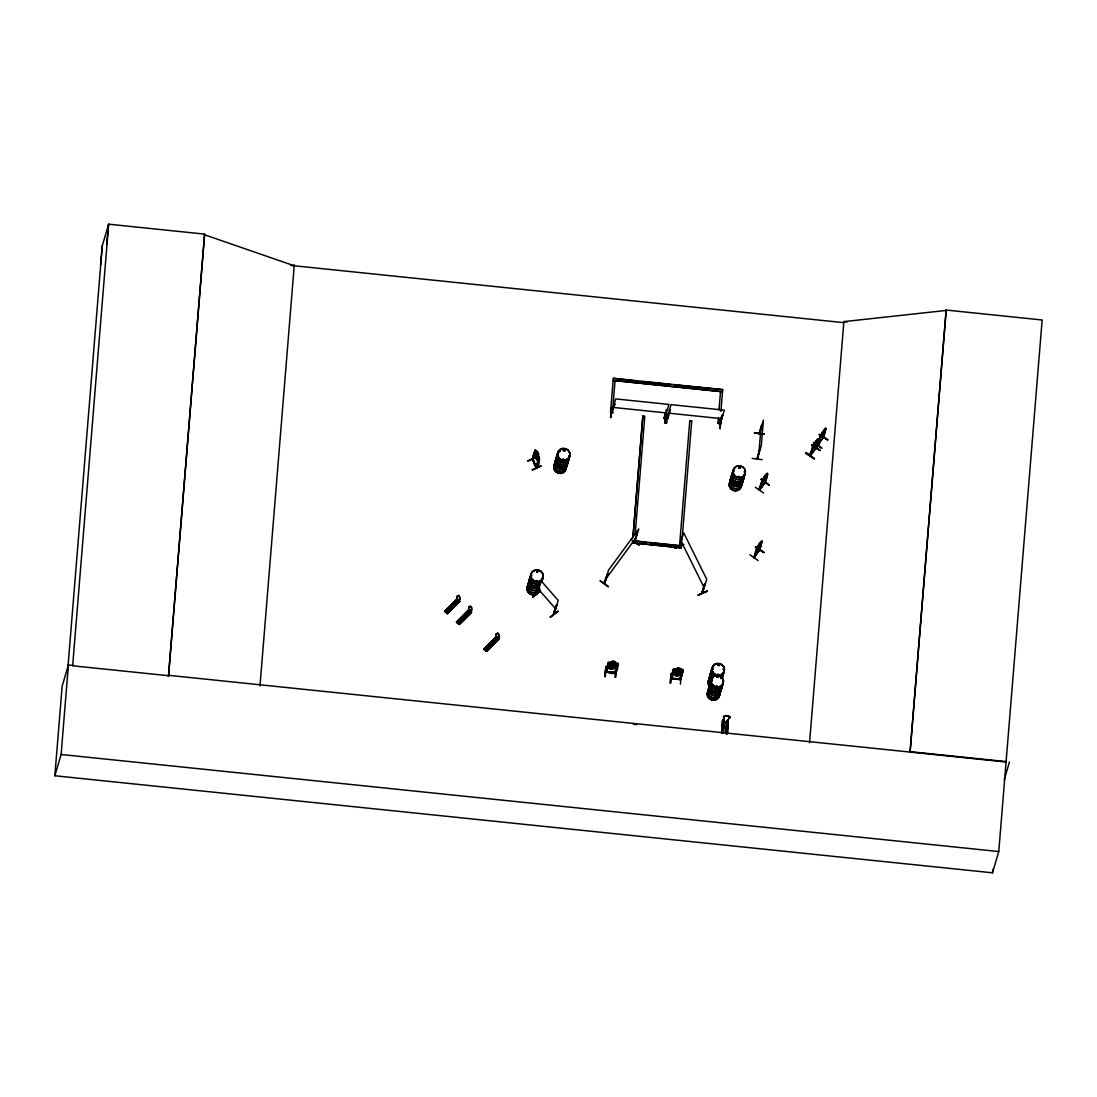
<?xml version="1.0" encoding="UTF-8"?>
<svg xmlns="http://www.w3.org/2000/svg" width="1097" height="1097" viewBox="0 0 1097 1097"><rect width="100%" height="100%" fill="white"/><g stroke="black" fill="none" stroke-linecap="round" stroke-linejoin="round"><path stroke-width="1.5" d="M704.905 584.646L704.822 583.727L702.382 593.244L706.742 579.339L683.664 532.744L679.331 546.21L680.071 547.307L682.142 537.914L679.413 546.251M681.827 538.051L679.756 547.444L679.811 546.196M701.998 592.49L702.395 593.162L702.546 591.982M532.278 459.314L536.515 467.966L538.915 458.45L538.97 459.369M535.912 450.552L535.322 449.893L539.45 458.56C538.627 480.651 528.727 456.133 535.555 451.429L534.856 450.757L532.402 458.875M536.954 467.487L532.621 459.053M613.278 667.963L613.072 669.156L609.781 668.786L610.22 667.703M610.097 667.84C601.759 666.949 621.437 668.841 613.374 668.004M617.488 665.193L616.775 663.959L609.068 663.424L607.752 664.288M672.008 673.928L672.845 671.021L674.216 670.322L673.325 669.924L674.23 669.993C672.722 674.257 672.584 679.523 670.994 678.563M680.551 674.984L681.868 674.641L672.008 673.832M674.161 670.061L681.868 670.802L682.691 671.83M678.152 675.889L678.467 674.737L680.113 674.586L680.688 672.626L679.29 671.652L674.34 672.104L673.764 674.065L675.299 674.545C673.311 676.273 679.139 676.959 678.371 674.696L680.593 674.916M681.868 670.802L682.691 671.926M604.776 676.561L605.942 666.921L604.831 676.547M605.338 676.602L605.873 666.921M606.778 671.844L609.137 663.26L607.738 664.384M607.491 665.344L608.396 666.455L616.02 667.127L617.337 666.057L615.938 667.086M608.314 662.533L609.617 662.19M609.575 662.259L618.173 663.26L616.665 667.977L615.458 668.238M611.701 662.437L610.069 662.588L609.493 664.549L610.892 665.522L615.842 665.07L616.418 663.123L614.869 662.629L615.307 661.56L612.016 661.285L611.701 662.437L612.016 661.395M614.526 672.42L615.623 672.2M614.704 672.818L614.745 672.091M615.335 677.439L615.897 667.922L615.444 677.274M615.486 677.425L616.007 667.758M616.02 667.127L608.314 666.373L607.601 665.248M617.131 663.918L618.009 664.329L617.131 663.918L614.498 672.763M670.925 673.777L670.432 683.349L670.966 673.668M670.432 683.349L671.021 673.654M672.584 672.091L673.489 673.188L681.114 673.764L682.43 672.804L681.031 673.819M673.407 669.17L676.89 669.225L677.11 668.018L682.32 669.527L673.407 669.17L670.72 678.81L671.021 678.083L679.674 678.947M673.407 673.119L681.114 673.764M680.085 669.348L680.401 668.292M680.428 684.171L681.1 674.504M680.812 678.947L679.619 679.55L682.224 670.665L683.129 670.733L680.675 679.633L670.898 678.824M762.141 459.643L752.199 458.423M764.225 434.11L754.242 432.917L764.266 434.001M757.355 458.642L759.481 450.524M757.547 458.381L757.314 459.122L761.345 445.382L763.416 420.069L759.097 433.891M761.537 425.211L759.014 434.151L759.138 433.356M721.648 733.166L722.525 720.29L723.238 720.372M721.744 733.18L722.553 720.304M722.087 733.139L723.115 719.646M722.717 733.262L723.526 720.386L724.281 720.455M722.964 733.221L723.938 720.29M724.267 717.507L724.253 717.699A3.36 1.083 4 0 1 724.692 716.204A3.36 1.083 4 0 1 729.409 716.643A3.36 1.083 4 0 1 728.97 718.137L727.078 722.183L723.732 721.867L724.267 717.507A3.36 1.083 4 0 1 724.706 715.998A3.36 1.083 4 0 1 729.423 716.437A3.36 1.083 4 0 1 728.984 717.945L727.092 721.977L726.406 733.591M724.171 722.073L723.362 733.331L723.91 720.345M725.775 733.536L726.433 722.251M726.639 733.605L727.297 723.951M726.749 733.619L727.421 723.965M727.544 722.69L722.772 722.813L727.421 723.129L728.12 720.112L727.38 733.687L728.12 720.112M727.092 733.578L727.955 720.647M554.287 613.73C550.872 616.898 562.103 591.681 553.574 613.909M611.852 408.002L610.59 417.45L611.838 407.837M611.358 407.933L610.604 417.422M611.015 417.463L611.605 409.551M665.111 417.806L663.877 418.341L664.782 418.533L668.937 404.423L615.65 398.91L611.509 412.966L612.62 412.28L610.522 412.061L613.319 378.314L722.69 389.627L720.907 411.457M615.019 404.176L614.101 404.409L615.019 404.176C608.657 419.589 613.484 410.429 612.606 413.021M664.782 418.478L664.206 417.669M665.358 413.542L665.207 423.085L665.509 413.528M664.796 423.031L665.481 413.377M666.51 409.51L667.387 409.935L666.51 409.51L663.904 418.396M666.551 423.044L666.729 413.665M666.523 423.236L666.674 413.679M667.867 418.382L666.962 418.739L668.087 418.108M670.404 409.908L669.499 409.812L670.404 409.908L667.758 418.835M720.29 423.428L720.153 424.265L724.322 410.155L671.021 404.642L666.962 418.739L666.976 418.012M721.25 419.301L720.03 428.762L720.839 419.095M721.895 415.242C713.585 442.681 727.901 396.648 720.153 424.21M946.176 310.053L910.085 752.062L946.176 310.053L1042.15 319.995L998.764 851.546L992.497 872.814L54.85 775.757L62.145 686.228L68.412 664.947L73.499 665.468M67.808 668.759L102.254 245.906L108.644 224.186L204.618 234.114L168.472 676.342L204.618 234.114M54.85 775.757L61.117 754.489L68.412 664.947M108.644 224.186L72.663 665.797L168.65 675.725M259.989 685.858L294.298 264.734M612.455 412.266L615.033 380.618M632.887 537.777L642.856 416.024L644.803 416.216L635.177 534.335M632.955 537.503L642.856 416.024M634.765 539.395L634.491 542.768L634.738 540.931L679.605 545.579M682.087 539.189L691.713 421.07L689.766 420.878L679.386 547.691L679.276 546.471M681.319 547.883L632.475 542.837L681.319 547.883L681.813 542.562M720.372 418.122L719.879 423.373L717.945 423.181L718.425 417.916M719.029 409.853L720.523 391.547M758.85 453.897L760.907 428.584M843.648 322.641L843.73 321.613L847.268 321.97M809.559 742.738L843.867 321.627L946.053 310.451M992.497 872.814L992.785 869.441M100.554 265.09L102.254 245.906M106.766 244L108.452 224.803M843.867 321.627L843.771 322.655L290.815 265.419M450.798 607.903C449.386 605.242 453.705 607.861 450.812 607.848M604.845 582.74C600.991 588.033 613.415 559.196 604.57 583.796L608.602 570.029L638.811 528.946L634.45 542.439M634.806 542.686L633.929 543.221L634.505 542.439L639.167 544.825L634.998 542.041M765.295 482.557L764.321 483.078M810.957 454.597L813.508 444.971L817.1 440.089L813.179 447.137L816.977 440.5L815.469 443.284L816.305 442.873L812.932 446.932M809.888 455.433C838.327 417.217 793.556 482.749 816.168 441.351L813.864 445.67L814.44 443.709M817.718 444.724L823.669 437.223L817.772 444.6M456.955 596.233L456.722 600.086L458.354 601.581L459.89 599.14M471.463 607.217L471.943 609.905L470.174 612.4L468.542 610.906L468.776 607.066M563.268 450.401L563.296 449.688M536.639 570.947L537.297 572.401L538.024 571.126M563.927 450.593L563.735 449.427M536.529 571.139L537.091 572.25M565.051 450.36L564.832 449.455M536.063 580.793L537.023 580.519M536.241 581.108L537.091 580.985L536.2 581.177M738.692 467.02L738.665 467.733M739.803 467.884L739.282 466.664M738.295 476.77L739.131 477.14M740.448 467.706L738.912 466.65M718.768 664.425L718.082 665.426L719.207 665.193M716.711 677.164L717.315 676.095M717.232 674.367L718.082 674.011M717.04 677.027L717.054 676.314M719.454 665.399L719.07 664.837M717.054 686.64L716.423 685.844L717.273 686.461M716.547 686.132L716.588 685.68M718.494 677.123L718.398 676.41M445.396 611.948L457.627 599.483L445.423 611.975L444.6 611.207L457.353 599.14M446.068 610.042L448.536 612.208M446.904 609.219L449.372 611.386M457.778 599.73L456.942 598.962L459.766 601.526L447.288 613.456M450.524 605.626L452.992 607.793M456.105 600.388L458.176 602.28M457.257 598.674L444.628 611.248L457.627 599.483M458.656 600.539C459.204 598.77 458.711 601.732 457.902 599.853L458.834 599.922M458.573 595.534L460 598.523M459.245 601.074L447.055 613.429L459.698 600.909M456.64 622.109L459.259 624.604L471.587 612.359L471.079 611.893M457.902 620.861L460.37 623.027M458.738 620.038L461.206 622.205M459.122 624.275L471.408 612.112L459.053 624.371L458.409 623.836L470.736 611.564L471.436 612.153M462.344 616.445L464.826 618.612M467.925 611.207L469.996 613.1M468.68 606.915L470.16 606.12M470.476 611.358L470.023 609.946L470.654 610.741M471.573 607.409L471.408 609.877M536.995 457.147L527.918 460.987L536.831 456.626M532.717 458.738L535.418 449.852C533.348 453.294 535.994 460.713 538.627 461.357M534.856 450.757L532.772 460.164L532.443 459.081M536.899 452.375L537.215 451.32L538.586 454.213L538.243 458.944L536.022 455.639L536.145 451.416L536.94 452.499M536.844 452.54L537.215 451.32L538.586 454.213M532.196 469.653L541.274 465.868L532.347 470.229M537.42 452.115L538.257 453.843M538.133 455.228L538.435 454.185M538.6 458.573L536.035 467.212L536.543 466.664M536.447 466.554L536.09 467.199L538.915 458.45M536.378 467.802L532.854 458.903M485.368 647.806L487.836 649.973M486.204 646.969L488.672 649.136M487.452 645.735L489.92 647.902M486.67 651.495L498.888 639.03L498.203 638.509L485.875 650.782L486.588 651.22M488.563 644.625L491.031 646.791M499.396 636.891L497.64 639.332L496.009 637.851L496.242 633.764L497.969 633.202M498.244 637.576L497.38 637L497.942 638.303L497.202 637.618M499.094 634.505L499.3 636.973M498.71 638.797L486.396 651.261M532.785 597.262L540.41 591.064L532.813 597.07M539.559 586.017L536.831 594.437M613.319 378.314L638.481 381.194M613.1 380.426L722.457 391.739M558.003 611.344L550.296 617.008M610.522 412.061L612.537 411.992M553.834 614.251L554.04 613.374M536.79 594.176L540.78 580.505L558.167 600.361L554.163 614.073L556.344 605.201M600.169 580.944L608.218 586.895M604.762 583.357L604.694 582.877M608.492 586.497L600.251 580.738M664 417.696L665.015 418.122M633.929 543.221L637 533.924L634.231 543.413M634.738 540.931L646.284 542.398M638.852 545.25L630.857 539.23M605.722 671.378C613.127 675.409 618.146 674.353 618.036 664M605.805 672.077L608.424 662.561L606.915 667.195L607.916 667.62M609.123 663.589L606.504 672.146M609.905 668.855L610.206 667.812L608.67 667.333L609.246 665.372L611.139 664.672L615.595 665.893L615.019 667.854L613.278 668.059M689.766 420.878L691.713 421.07M674.943 548.143L679.633 546.429M722.69 389.627L673.819 384.841M717.945 423.181L719.961 423.113M671.789 678.618L671.597 678.878M707.112 591.228L698.09 595.136L707.154 591.05M701.957 592.503L704.507 583.865M702.409 592.311L704.822 583.727M682.224 670.665L679.797 679.564M681.758 674.724L683.266 669.993L682.265 669.568M680.565 679.605L683.266 669.993L682.265 669.664M759.508 450.085L756.889 459.026L757.095 458.244M761.071 479.458L769.258 485.231L761.304 479.17M761.181 483.681C765.541 471.765 770.78 468.721 764.897 482.927M763.827 478.21L763.251 480.171L765.569 475.851C760.838 480.541 754.146 500.89 765.02 482.09M762.388 480.733L759.604 490.208L762.676 480.925M762.484 481.734L766.378 475.001L764.856 477.785L765.706 477.373L762.333 481.432L764.499 476.564M767.105 473.726L763.882 477.908M767.489 473.232L764.691 483.283M765.212 482.584L767.708 474.082M765.226 482.639L759.289 489.934L764.815 482.447M763.567 492.951L755.326 487.287M749.868 554.739L758.082 560.553M756.464 548.363L753.804 557.646L759.357 549.734M754.475 556.549L754.229 556.892M754.695 557.194L757.163 548.555M756.82 549.048L760.194 545.003L759.357 545.401L760.879 542.631L756.985 549.35L760.989 542.206L760.166 543.125C761.853 538.97 756.683 548.692 758.987 544.194M758.329 545.84L757.753 547.787L760.056 543.481L757.177 547.17L761.592 541.342L760.248 543.193M760.632 542.028L760.235 543.001M759.727 550.351L761.921 541.507L759.426 550.584M759.124 550.996L762.072 540.917L761.469 541.356M763.841 552.641L755.572 547.088M805.98 452.622C831.773 471.093 788.428 440.487 814.166 458.45M811.588 445.094L820.172 450.305L811.684 444.875M811.78 449.18L812.575 446.232M813.686 442.132L821.831 448.042M816.346 440.884L816.744 439.897M815.4 448.742L818.033 439.39L815.798 448.207M817.292 441.68C819.541 431.478 815.99 452.471 815.085 448.138M819.308 434.604L827.892 439.828L819.39 434.398M820.282 435.756L817.759 444.504M818.499 444.504L820.707 435.742L817.978 445.149M818.513 444.587L820.995 435.948L820.487 436.633M822.147 433.233L821.571 435.18L823.888 430.874C813.453 445.094 827.837 425.375 825.383 428.817M822.558 431.834L822.284 432.986L822.819 431.587M825.739 428.351L822.956 438.389L825.808 428.241M826.027 429.092L823.504 437.717M827.659 440.034L819.39 434.481M1004.208 779.83L1009.473 761.976M759.453 434.193L759.481 433.397M463.359 618.722L463.153 617.378L462.619 618.735M605.105 583.151L604.598 583.481M634.587 542.124L634.285 543.193L634.861 542.439M759.782 550.008L754.092 557.838L758.425 545.483M755.641 551.16L761.249 543.728M816.483 443.421L817.265 441.543L811.684 449.126M819.486 438.704L825.067 431.121M563.227 449.701L564.873 449.455M564.667 450.264L564.365 449.4M564.818 450.154L564.79 449.66M563.597 459.794L563.159 459.095M536.844 571.002L537.338 572.099M536.803 571.29L537.448 570.81L536.748 570.769M537.187 571.99L538.051 571.619M739.008 466.883L739.858 467.857M816.36 441.063L817.704 439.225L812.603 446.369M756.491 548.486L757.191 547.17M822.256 432.876L820.638 436.441L824.025 432.396L823.175 432.794L824.683 430.024L820.803 436.743L824.807 429.599L823.984 430.518M680.771 679.317L670.788 678.357M805.623 453.198L813.919 458.807M813.343 442.708L821.626 448.316M720.331 424.224L719.371 423.428L720.386 423.538M720.427 423.922L719.289 423.744M607.587 574.499L606.792 575.006M606.093 578.544L636.315 537.461M769.258 485.231L761.291 479.183M822.599 431.944L825.328 428.68M813.275 446.424L810.505 455.296M818.321 439.582L817.526 440.075M762.209 541.699L761.414 542.206M490.057 644.392L490.482 645.708M762.497 481.748L766.501 474.59L765.665 475.508M811.657 444.998L819.925 450.634M738.967 466.664L738.802 467.939M718.329 677.274L716.903 677.302M457.188 597.042L456.818 599.99L458.45 601.485M444.916 611.509L457.435 598.852M459.712 596.96L460.123 598.852M458.436 599.565L457.737 600.333L458.615 599.867M459.492 599.154L460.219 598.756M447.425 613.785L446.589 613.017L459.286 601.101M459.122 600.841L446.959 613.346M459.506 600.745L447.261 613.566M469.105 607.765L468.776 606.833L469.681 607.052M468.748 609.767L456.475 622.095L457.284 622.822L456.434 622.04L469.077 609.493M469.269 609.671L456.736 622.328L469.228 610.206M469.447 610.302L457.12 622.561M457.216 622.767L469.543 610.508M469.708 611.235L470.407 610.672L469.557 610.906M469.735 611.098L470.435 610.727M470.942 611.66L458.779 624.179M458.889 624.275L471.518 611.742M497.366 633.23L498.175 633.339M497.147 633.997L496.146 634.093M496.543 636.438L483.9 648.985L484.751 649.753L497.078 637.508M496.406 636.822L483.928 649.013L484.6 649.561M496.653 636.904L484.216 649.273L486.561 651.289L485.902 650.795L498.23 638.55M484.38 649.424L496.914 637.247L484.737 649.753M497.983 637.343L496.982 637.892M497.147 638.097L497.476 637.659M486.19 651.07L498.806 638.509M498.998 638.673L486.547 651.33M605.832 671.748L615.609 672.461M615.568 672.557L606.806 671.556M670.925 678.495L680.62 679.249M612.579 412.787L611.783 412.719M664.11 418.08L665.001 417.806M667.84 418.78L666.976 418.656M550.31 617.049L558.016 611.386M550.296 617.213L557.879 611.207M563.46 450.538L564.736 450.661M739.104 477.058L738.336 476.88M717.904 664.343L719.495 664.919M719.138 665.701L717.657 665.166M717.836 677.315L717.465 676.232M457.998 599.922L458.738 599.744L457.874 600.416M682.224 544.647L674.929 548.363M674.874 548.212L683.925 544.345L681.031 545.716M698.09 595.136L707.154 591.242M534.486 452.704L537.996 461.467M536.803 456.75L527.918 460.987M539.45 458.56L539.189 457.216M462.646 618.667L463.387 618.667M490.044 644.446L491.154 644.871M611.523 666.194L609.082 667.182L612.099 666.482L614.635 667.634L612.88 666.304M676.616 672.941L674.175 673.915L677.192 673.229L679.729 674.381L677.973 673.037M458.203 599.73L457.888 600.196M564.544 450.785L563.639 450.689M739.94 468.117L738.871 467.87M738.542 476.249L739.309 476.647M537.119 570.975L537.969 571.4M716.931 676.616L717.904 677.288M537.873 461.412L538.723 461.316M676.904 669.115L675.162 669.321L674.586 671.282L675.971 672.255L680.935 671.817L681.511 669.856L679.962 669.376M605.777 671.309L606.627 671.35M605.695 671.625L606.71 671.721M611.646 412.568L611.687 412.979M720.249 423.908L719.385 423.757M717.397 675.875L718.124 676.054M702.533 592.942L702.45 591.859M672.955 674.285L675.313 674.449M682.197 670.994L683.102 671.062M679.921 678.824L680.716 678.933M723.746 721.675L727.092 721.977M721.867 415.571L722.772 415.667M666.976 418.382L667.799 418.3M641.855 381.537L670.459 384.498M614.773 380.59L720.784 391.574M613.141 407.426L666.441 412.938M668.512 413.158L721.812 418.67M649.616 542.741L679.537 545.84M910.195 751.664L1006.182 761.606M168.554 675.313L1006.059 762.004M633.38 724.239L636.658 724.582M61.117 754.489L998.764 851.546M563.405 459.067L562.967 459.725M537.448 570.563L538.325 571.345M458.491 595.342L457.476 596.028M457.572 595.945L456.969 596.658M204.44 234.731L294.202 265.776M761.085 483.626L766.748 476.098M470.215 606.257L471.367 607.313M459.108 600.868L459.753 601.526M458.779 595.671L459.547 596.494M468.638 610.81L470.27 612.304M497.736 639.249L496.105 637.755L496.351 634.327M444.847 611.221L447.274 613.525M498.285 633.613L498.998 634.601M538.27 589.02L555.658 608.862M616.692 663.987L617.597 665.193M499.176 635.807L499.505 636.521M702.313 592.243L702.848 592.586M681.155 541.26L704.233 587.855M563.488 449.852L563.721 450.277A6.28 5.924 16.4 0 1 565.339 450.689M722.032 684.83A6.28 5.924 16.4 0 1 715.409 691.659A6.28 5.924 16.4 0 1 709.992 683.582M710.733 682.224A6.28 5.924 16.4 0 1 711.83 681.1M722.169 684.679A6.363 6.006 16.4 0 1 713.818 691.233A6.363 6.006 16.4 0 1 711.802 680.894M721.428 686.818A6.253 5.896 16.4 0 1 714.024 693.482A6.253 5.896 16.4 0 1 710.17 684.226M710.212 684.062A6.253 5.896 16.4 0 0 714.065 693.331A6.253 5.896 16.4 0 0 721.469 686.667A6.239 5.896 16.4 0 1 714.065 693.331A6.239 5.896 16.4 0 1 710.225 684.075A6.28 5.924 16.4 0 1 710.925 675.67M722.854 682.334A6.363 6.006 16.4 0 1 714.517 688.889A6.363 6.006 16.4 0 1 712.502 678.549M722.155 684.446A6.28 5.924 16.4 0 1 713.928 690.904A6.28 5.924 16.4 0 1 711.939 680.702M722.731 682.485A6.28 5.924 16.4 0 1 714.504 688.943A6.28 5.924 16.4 0 1 712.515 678.755M722.841 682.087A6.28 5.924 16.4 0 1 714.613 688.546A6.28 5.924 16.4 0 1 712.625 678.357M720.153 693.085A6.28 5.924 16.4 0 1 711.843 697.994A6.28 5.924 16.4 0 1 708.758 688.916M720.222 691.261A6.363 6.006 16.4 0 1 712.693 698.049A6.363 6.006 16.4 0 1 708.772 688.614M719.001 691.878A6.253 5.896 16.4 0 1 716.547 699.461A6.253 5.896 16.4 0 1 708.319 697.569A6.253 5.896 16.4 0 1 709.334 689.643M720.756 689.177A6.28 5.924 16.4 0 1 712.529 695.635A6.28 5.924 16.4 0 1 710.541 685.447M720.181 691.137A6.28 5.924 16.4 0 1 712.748 697.829A6.28 5.924 16.4 0 1 708.881 688.518M720.88 688.779A6.28 5.924 16.4 0 1 712.652 695.251A6.28 5.924 16.4 0 1 710.664 685.049M719.495 693.373A6.239 5.896 16.4 0 1 711.309 699.79A6.239 5.896 16.4 0 1 709.334 689.656M721.113 690.068A6.239 5.896 16.4 0 1 709.06 687.284M709.389 685.79A6.239 5.896 16.4 0 1 710.129 684.432A6.28 5.924 16.4 0 1 710.815 676.067M721.36 687.024A6.239 5.896 16.4 0 1 721.442 688.573M539.751 585.085A6.28 5.924 16.4 0 1 530.934 584.166A6.28 5.924 16.4 0 1 531.62 575.788M541.836 579.531A6.28 5.924 16.4 0 1 541.589 582.589M542.645 577.036A6.363 6.006 16.4 0 1 535.103 583.81A6.363 6.006 16.4 0 1 531.195 574.389M539.875 584.687A6.28 5.924 16.4 0 1 531.058 583.769A6.28 5.924 16.4 0 1 531.73 575.404A6.363 6.006 16.4 0 0 530.948 583.961A6.363 6.006 16.4 0 0 539.889 584.879M541.699 582.192A6.28 5.924 16.4 0 0 541.945 579.134A6.363 6.006 16.4 0 1 541.74 582.37M542.275 580.244A6.28 5.924 16.4 0 1 541.534 581.602M540.451 582.726A6.28 5.924 16.4 0 1 531.222 574.567M542.521 577.173A6.28 5.924 16.4 0 1 542.617 578.736M542.645 576.789A6.28 5.924 16.4 0 1 535.199 583.481A6.28 5.924 16.4 0 1 531.332 574.17M530.016 578.763A6.253 5.896 16.4 0 0 539.203 586.895A6.239 5.896 16.4 0 1 530.016 578.777A6.253 5.896 16.4 0 0 539.162 587.032M539.381 589.596A6.253 5.896 16.4 0 1 531.113 594.492A6.253 5.896 16.4 0 1 528.041 585.455A6.239 5.896 16.4 0 0 535.857 594.382M538.476 589.418A6.28 5.924 16.4 0 1 529.659 588.513A6.28 5.924 16.4 0 1 530.345 580.135M538.984 590.255A6.28 5.924 16.4 0 1 529.659 591.036A6.28 5.924 16.4 0 1 529.769 582.096M539.71 588.088A6.363 6.006 16.4 0 1 530.249 588.883A6.363 6.006 16.4 0 1 530.358 579.819M539.614 589.281A6.28 5.924 16.4 0 1 530.18 591.927A6.363 6.006 16.4 0 1 529.632 582.288M529.645 582.493A6.28 5.924 16.4 0 0 530.18 591.927A6.363 6.006 16.4 0 0 539.738 589.185M539.038 591.105A6.239 5.896 16.4 0 1 537.215 593.573M539.08 587.238A6.239 5.896 16.4 0 1 529.92 579.12M722.992 673.105A6.28 5.924 16.4 0 1 720.907 678.659A6.363 6.006 16.4 0 0 723.115 672.955M712.776 669.362A6.28 5.924 16.4 0 0 712.104 677.74A6.363 6.006 16.4 0 1 712.762 669.17M711.542 679.687A6.253 5.896 16.4 0 1 711.13 672.475A6.239 5.896 16.4 0 0 711.583 679.55A6.253 5.896 16.4 0 1 711.171 672.338M722.388 675.066A6.253 5.896 16.4 0 1 722.141 678.124M723.293 669.088A6.363 6.006 16.4 0 1 720.318 677.055A6.28 5.924 16.4 0 0 723.691 670.747M713.996 676.396A6.363 6.006 16.4 0 1 713.461 666.825M723.115 672.708A6.28 5.924 16.4 0 1 721.031 678.261M712.214 677.343A6.28 5.924 16.4 0 1 712.899 668.978M714.01 676.465A6.28 5.924 16.4 0 1 712.378 668.142M723.293 668.868A6.28 5.924 16.4 0 1 720.359 676.712M714.12 676.067A6.28 5.924 16.4 0 1 713.585 666.619M711.473 679.907A6.253 5.896 16.4 0 1 711.075 672.68A6.253 5.896 16.4 0 0 711.473 679.907A6.239 5.896 16.4 0 1 711.075 672.694M722.32 675.286A6.253 5.896 16.4 0 1 722.416 676.835M710.815 682.087A6.28 5.924 16.4 0 1 711.5 673.709M710.938 681.69A6.28 5.924 16.4 0 1 711.624 673.325M710.253 678.056A6.253 5.896 16.4 0 0 709.567 686.393A6.239 5.896 16.4 0 1 710.294 677.919M743.999 475.399A6.28 5.924 16.4 0 1 737.362 482.227A6.28 5.924 16.4 0 1 731.96 474.151M732.686 472.793A6.28 5.924 16.4 0 1 733.783 471.669M744.123 475.248A6.363 6.006 16.4 0 1 735.785 481.802A6.363 6.006 16.4 0 1 733.77 471.463M743.382 477.387A6.253 5.896 16.4 0 1 735.977 484.051A6.253 5.896 16.4 0 1 732.124 474.795M744.177 471.559A6.28 5.924 16.4 0 1 741.723 479.183A6.28 5.924 16.4 0 1 733.454 477.277A6.28 5.924 16.4 0 1 734.469 469.324M744.109 475.015A6.28 5.924 16.4 0 1 736.677 481.706A6.28 5.924 16.4 0 1 732.81 472.396M744.808 472.656A6.28 5.924 16.4 0 1 736.581 479.128A6.28 5.924 16.4 0 1 734.592 468.926M742.025 482.09A6.28 5.924 16.4 0 1 734.592 488.796A6.28 5.924 16.4 0 1 730.725 479.485M741.421 484.065A6.253 5.896 16.4 0 1 733.235 490.496A6.253 5.896 16.4 0 1 731.246 480.349A6.239 5.896 16.4 0 0 733.276 490.359A6.239 5.896 16.4 0 0 741.449 483.942M742.148 481.706A6.28 5.924 16.4 0 1 734.702 488.398A6.28 5.924 16.4 0 1 730.835 479.087M742.724 479.746A6.28 5.924 16.4 0 1 734.496 486.204A6.28 5.924 16.4 0 1 732.508 476.016M730.794 478.114A6.28 5.924 16.4 0 0 736.21 486.19A6.28 5.924 16.4 0 0 742.834 479.362A6.363 6.006 16.4 0 1 734.537 486.026A6.363 6.006 16.4 0 1 732.522 475.7A6.28 5.924 16.4 0 0 731.534 476.742M568.685 459.629A6.28 5.924 16.4 0 1 560.375 464.525A6.28 5.924 16.4 0 1 557.29 455.461M568.753 457.806A6.363 6.006 16.4 0 1 560.416 464.346A6.363 6.006 16.4 0 1 558.4 454.007M567.492 458.56A6.253 5.896 16.4 0 1 565.037 466.143A6.253 5.896 16.4 0 1 556.81 464.237A6.253 5.896 16.4 0 1 557.825 456.325M557.866 456.187A6.253 5.896 16.4 0 0 556.851 464.113A6.253 5.896 16.4 0 0 565.078 466.019A6.253 5.896 16.4 0 0 567.519 458.423A6.239 5.896 16.4 0 1 565.078 466.006A6.239 5.896 16.4 0 1 556.865 464.1A6.239 5.896 16.4 0 1 557.866 456.201M569.412 455.57A6.363 6.006 16.4 0 1 564.886 462.358A6.363 6.006 16.4 0 1 557.249 458.436A6.363 6.006 16.4 0 1 560.444 450.963M568.795 459.232A6.28 5.924 16.4 0 1 560.485 464.141A6.28 5.924 16.4 0 1 557.413 455.063M569.288 455.721A6.28 5.924 16.4 0 1 561.856 462.413A6.28 5.924 16.4 0 1 557.989 453.116M569.398 455.324A6.28 5.924 16.4 0 1 564.941 462.015A6.28 5.924 16.4 0 1 557.399 458.148A6.28 5.924 16.4 0 1 560.553 450.785M566.628 464.758A6.28 5.924 16.4 0 1 559.196 471.463A6.28 5.924 16.4 0 1 555.329 462.152M566.738 464.374A6.28 5.924 16.4 0 1 559.305 471.066A6.28 5.924 16.4 0 1 555.439 461.755M567.41 463.962A6.28 5.924 16.4 0 1 558.346 468.542A6.28 5.924 16.4 0 1 557.111 458.683M557.125 458.354A6.363 6.006 16.4 0 0 558.373 468.364A6.363 6.006 16.4 0 0 567.574 463.716A6.28 5.924 16.4 0 1 558.455 468.158A6.28 5.924 16.4 0 1 557.221 458.285M555.699 462.07A6.239 5.896 16.4 0 0 562.953 467.007A6.239 5.896 16.4 0 0 567.917 460.26A6.253 5.896 16.4 0 1 560.526 466.924A6.253 5.896 16.4 0 1 556.673 457.655A6.239 5.896 16.4 0 0 555.617 460.521M726.913 720.619L726.022 733.482L726.982 720.551M448.179 607.903L450.606 610.206L448.179 607.903M449.29 606.792L451.717 609.109L449.29 606.792M460 618.722L462.427 621.039L460 618.722M461.124 617.611L463.551 619.928L461.124 617.611M536.831 452.855L536.268 454.802L537.544 457.49L538.12 455.543L536.831 452.855M489.838 643.308L492.265 645.626L489.838 643.308M495.296 637.686L497.627 640.291L495.296 637.686M610.892 665.509L610.316 667.456L613.374 667.716L613.95 665.756L610.892 665.509M611.701 662.725L611.139 664.686L614.197 664.933L614.773 662.986L611.701 662.725M610.604 668.375L612.579 668.539L610.604 668.375M612.62 661.546L614.581 661.71L612.62 661.546M675.985 672.242L675.409 674.202L678.467 674.449L679.043 672.502L675.985 672.242M676.794 669.458L676.218 671.419L679.29 671.679L679.866 669.719L676.794 669.458M675.697 675.121L677.672 675.272L675.697 675.121M677.713 668.292L679.674 668.457L677.713 668.292M755.572 547.005L764.061 552.435L755.531 547.033M610.481 662.766L612.208 664.138L609.671 665.193L612.798 664.412L615.403 665.632L613.566 664.247L615.979 663.219L612.99 663.959L610.481 662.766M675.574 669.499L677.302 670.884L674.765 671.94L677.891 671.158L680.483 672.379L678.659 670.98L681.059 669.965L678.083 670.692L675.574 669.499M536.186 451.827L536.707 454.857L535.432 454.199L536.927 455.666L537.845 459.177L537.283 456.05L538.49 456.654L536.186 451.827M722.594 676.616L722.525 676.616A6.239 5.896 16.4 0 0 722.416 674.943A6.253 5.896 16.4 0 1 722.512 676.492L722.58 676.561M712.543 684.747A6.253 5.896 16.4 0 0 723.142 683.184A6.253 5.896 16.4 0 0 716.135 675.176A6.253 5.896 16.4 0 0 712.543 684.747M712.488 684.953A6.253 5.896 16.4 0 0 723.088 683.376A6.253 5.896 16.4 0 0 716.08 675.368A6.253 5.896 16.4 0 0 712.488 684.953A6.239 5.896 16.4 0 0 723.074 683.376A6.239 5.896 16.4 0 0 716.08 675.382A6.239 5.896 16.4 0 0 712.502 684.939M532.347 579.435A6.253 5.896 16.4 0 0 542.946 577.872A6.253 5.896 16.4 0 0 535.926 569.864A6.253 5.896 16.4 0 0 532.347 579.435M532.278 579.641A6.253 5.896 16.4 0 0 542.878 578.078A6.253 5.896 16.4 0 0 535.871 570.07A6.253 5.896 16.4 0 0 532.278 579.641A6.239 5.896 16.4 0 0 542.878 578.064A6.239 5.896 16.4 0 0 535.871 570.07A6.239 5.896 16.4 0 0 532.292 579.627M713.503 673.01A6.253 5.896 16.4 0 0 724.102 671.446A6.253 5.896 16.4 0 0 717.095 663.438A6.253 5.896 16.4 0 0 713.503 673.01M713.448 673.215A6.253 5.896 16.4 0 0 724.047 671.638A6.253 5.896 16.4 0 0 717.027 663.63A6.253 5.896 16.4 0 0 713.448 673.215A6.239 5.896 16.4 0 0 724.034 671.638A6.239 5.896 16.4 0 0 717.04 663.644A6.239 5.896 16.4 0 0 713.461 673.201M734.51 475.316A6.253 5.896 16.4 0 0 745.11 473.753A6.253 5.896 16.4 0 0 738.089 465.745A6.253 5.896 16.4 0 0 734.51 475.316M736.018 483.9A6.253 5.896 16.4 0 0 743.437 477.236A6.239 5.896 16.4 0 1 736.032 483.9A6.253 5.896 16.4 0 1 732.179 474.644A6.239 5.896 16.4 0 0 736.032 483.9M734.455 475.508A6.239 5.896 16.4 0 0 745.041 473.945A6.239 5.896 16.4 0 0 738.034 465.951A6.239 5.896 16.4 0 0 734.455 475.508M737.541 484.421A6.253 5.896 16.4 0 0 743.327 477.593A6.239 5.896 16.4 0 1 737.541 484.408A6.253 5.896 16.4 0 1 731 477.853A6.239 5.896 16.4 0 0 737.541 484.408M732.069 475.001A6.253 5.896 16.4 0 0 731.329 476.359A6.239 5.896 16.4 0 1 732.083 475.001M559.113 457.984A6.253 5.896 16.4 0 0 569.713 456.421A6.253 5.896 16.4 0 0 562.692 448.412A6.253 5.896 16.4 0 0 559.113 457.984M559.045 458.189A6.253 5.896 16.4 0 0 569.645 456.613A6.253 5.896 16.4 0 0 562.638 448.604A6.253 5.896 16.4 0 0 559.045 458.189A6.239 5.896 16.4 0 0 569.645 456.613A6.239 5.896 16.4 0 0 562.638 448.618A6.239 5.896 16.4 0 0 559.059 458.176M557.866 473.04A6.253 5.896 16.4 0 0 566.066 466.609A6.239 5.896 16.4 0 1 557.879 473.026A6.253 5.896 16.4 0 1 555.891 462.893A6.239 5.896 16.4 0 0 557.879 473.026"/></g></svg>
